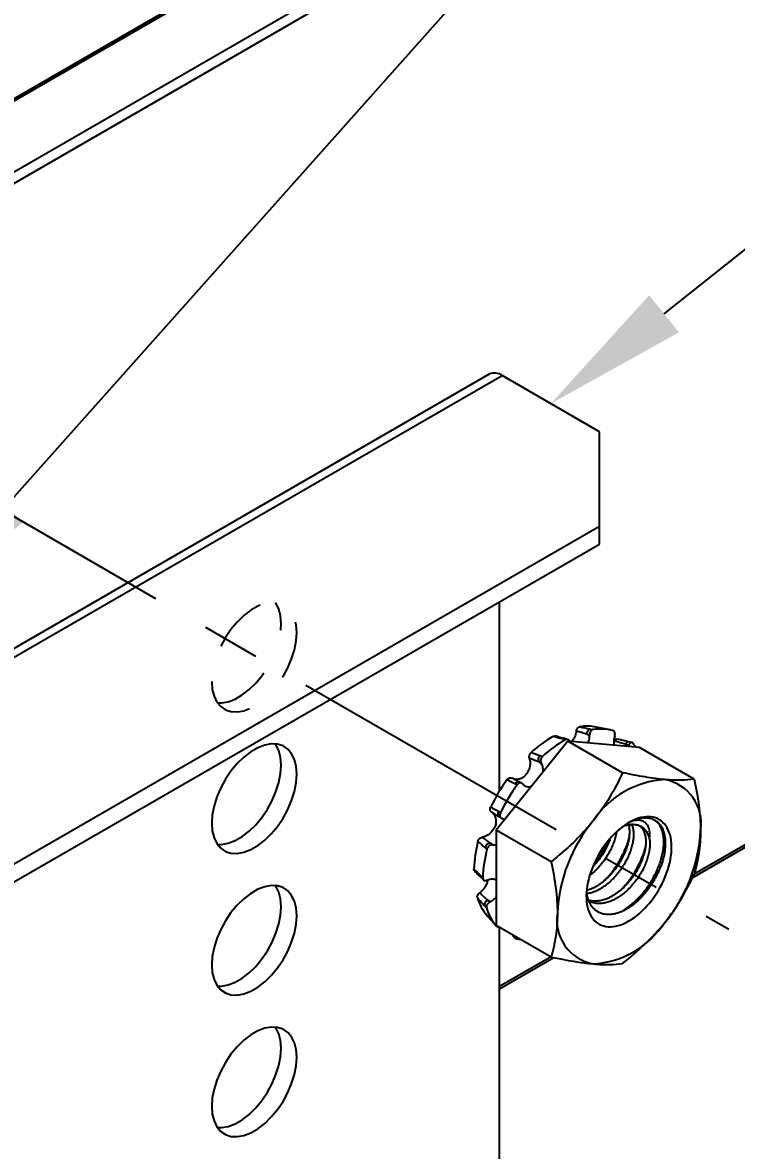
# Model space of a CAD drawing. Extents: x -3.1 to 19.9, y -9.6 to 0.
# Drawn here: x 5.307 to 6.851, y -4.122 to -1.682 of the extents above; entities that cross this region are included whole.
import ezdxf
from ezdxf import colors
from ezdxf.entities.mleader import LeaderData, LeaderLine
from ezdxf.math import Vec2, Vec3

# ---------------------------------------------------------------- set-up
doc = ezdxf.new("R2010")
doc.units = 0
doc.header["$LTSCALE"] = 0.5
doc.header["$MEASUREMENT"] = 0
doc.linetypes.add('CENTER', pattern=[2, 1.25, -0.25, 0.25, -0.25])
doc.linetypes.add('HIDDEN', pattern=[0.375, 0.25, -0.125])
for name, color, linetype in [('Centerline', 210, 'CENTER'), ('FAB DWG', 221, 'CONTINUOUS'), ('Hardware', 242, 'CONTINUOUS'), ('Housing', 150, 'CONTINUOUS'), ('WallMount Bracket', 190, 'CONTINUOUS')]:
    doc.layers.add(name, color=color, linetype=linetype)
doc.styles.get("Standard").update_dxf_attribs({"font": 'arial.ttf'})

msp = doc.modelspace()

# ---------------------------------------------------------------- linework, layer by layer
at = {"layer": 'Centerline', "transparency": 16777216}
msp.add_line((5.05345, -2.615436), (6.83398, -3.643425), dxfattribs=at)
at = {"layer": 'Hardware', "linetype": 'Continuous', "lineweight": 25, "transparency": 16777216}
for p, q in [((6.534415, -3.210514), (6.540529, -3.211841)), ((6.577992, -3.212474), (6.547775, -3.206318)), ((6.48618, -3.236659), (6.3315, -3.429079)), ((6.480852, -3.233519), (6.475123, -3.232052)), ((6.485123, -3.232826), (6.479365, -3.23135)), ((6.604594, -3.305018), (6.48618, -3.236659)), ((6.64086, -3.25049), (6.48618, -3.236659)), ((6.533232, -3.225213), (6.527139, -3.221696)), ((6.533295, -3.223031), (6.527139, -3.221696)), ((6.533232, -3.225213), (6.533295, -3.223031)), ((6.586681, -3.236246), (6.585519, -3.238121)), ((6.587685, -3.225735), (6.587134, -3.227892)), ((6.617374, -3.247233), (6.611281, -3.243716)), ((6.618199, -3.245251), (6.611281, -3.243716)), ((6.624503, -3.239691), (6.617604, -3.23816)), ((6.426192, -3.267738), (6.431369, -3.269608)), ((6.616874, -3.248345), (6.617374, -3.247233)), ((6.617374, -3.247233), (6.618199, -3.245251)), ((6.759273, -3.318849), (6.64086, -3.25049)), ((6.429226, -3.285255), (6.423133, -3.281737)), ((6.428347, -3.283617), (6.423133, -3.281737)), ((6.429226, -3.285255), (6.428347, -3.283617)), ((6.365844, -3.317032), (6.365059, -3.316597)), ((6.376589, -3.331404), (6.371764, -3.329138)), ((6.386664, -3.327575), (6.38181, -3.32529)), ((6.388336, -3.328752), (6.389575, -3.329985)), ((6.324279, -3.392063), (6.321249, -3.390241)), ((6.335965, -3.389034), (6.340386, -3.391977)), ((6.324514, -3.392204), (6.324279, -3.392063)), ((6.337611, -3.400228), (6.342063, -3.403187)), ((6.345084, -3.404423), (6.343442, -3.403865)), ((6.449914, -3.497438), (6.3315, -3.429079)), ((6.3315, -3.429079), (6.3315, -3.63533)), ((6.324122, -3.461107), (6.318029, -3.457589)), ((6.318029, -3.457589), (6.32229, -3.461062)), ((6.32229, -3.461062), (6.324122, -3.461107)), ((6.311426, -3.470288), (6.307191, -3.466841)), ((6.298197, -3.52807), (6.30233, -3.532207)), ((6.299779, -3.532588), (6.303935, -3.536745)), ((6.312944, -3.537201), (6.311011, -3.537845)), ((6.318679, -3.584187), (6.312586, -3.580669)), ((6.312586, -3.580669), (6.316798, -3.585256)), ((6.316798, -3.585256), (6.318679, -3.584187)), ((6.310252, -3.59712), (6.306068, -3.592565)), ((6.327315, -3.631739), (6.331739, -3.636736)), ((6.449914, -3.703689), (6.3315, -3.63533)), ((6.364641, -3.654462), (6.367309, -3.65738)), ((6.367323, -3.657383), (6.372034, -3.66257))]:
    msp.add_line(p, q, dxfattribs=at)
at = {"layer": 'Hardware', "linetype": 'Continuous', "lineweight": 25, "transparency": 16777216, "flags": 128}
msp.add_lwpolyline([(6.618409, -3.625732), (6.624258, -3.622141), (6.630083, -3.618136), (6.635861, -3.613732), (6.641569, -3.608949), (6.647183, -3.603804), (6.652682, -3.598318), (6.658043, -3.592514), (6.663244, -3.586415), (6.668265, -3.580046), (6.673084, -3.573432), (6.677684, -3.566599), (6.682045, -3.559576), (6.68615, -3.552391), (6.689982, -3.545072), (6.693526, -3.537649), (6.696767, -3.530152), (6.699693, -3.522611), (6.702291, -3.515056), (6.704552, -3.507519), (6.706466, -3.500028), (6.708025, -3.492615), (6.709224, -3.485309), (6.710057, -3.47814), (6.71052, -3.471136), (6.710613, -3.464326), (6.710335, -3.457738), (6.709686, -3.451396), (6.70867, -3.445328), (6.70729, -3.439558), (6.705553, -3.434109), (6.703465, -3.429002), (6.701034, -3.424259), (6.69827, -3.419898), (6.695185, -3.415937), (6.691791, -3.412392), (6.688101, -3.409278), (6.684131, -3.406606), (6.679896, -3.404388), (6.675413, -3.402632), (6.670701, -3.401346), (6.665778, -3.400534), (6.660665, -3.400201), (6.655381, -3.400347), (6.649949, -3.400972), (6.644389, -3.402072), (6.638725, -3.403645), (6.632979, -3.405683), (6.627175, -3.408179), (6.621335, -3.411122), (6.615483, -3.4145), (6.609643, -3.418299), (6.603839, -3.422506), (6.598093, -3.427102), (6.592429, -3.432068), (6.586869, -3.437386), (6.581437, -3.443034), (6.576153, -3.448988), (6.57104, -3.455226), (6.566117, -3.461721), (6.561405, -3.468447), (6.556923, -3.475379), (6.552687, -3.482486), (6.548717, -3.489742), (6.545027, -3.497117), (6.541633, -3.504581), (6.538548, -3.512103), (6.535784, -3.519655), (6.533354, -3.527205), (6.531265, -3.534723), (6.529528, -3.542178), (6.528148, -3.549541), (6.527132, -3.556783), (6.526483, -3.563873), (6.526205, -3.570783), (6.526298, -3.577486), (6.526762, -3.583954), (6.527594, -3.590162), (6.528793, -3.596084), (6.530352, -3.601697), (6.532266, -3.606977), (6.534527, -3.611905), (6.537125, -3.616459), (6.540051, -3.620622), (6.543292, -3.624377), (6.546836, -3.627708), (6.550668, -3.630603), (6.554773, -3.633049), (6.559134, -3.635037), (6.563734, -3.636559), (6.568554, -3.637608), (6.573574, -3.638181), (6.578775, -3.638275), (6.584136, -3.637889), (6.589635, -3.637026), (6.595249, -3.635688), (6.600957, -3.633882), (6.606735, -3.631614), (6.61256, -3.628893), (6.618409, -3.625732)], dxfattribs=at)
at = {"layer": 'Hardware', "linetype": 'Continuous', "lineweight": 25, "transparency": 16777216}
for centre, radius, start, end in [((6.528041, -3.30903), 0.104591, 79.124599, 99.05659), ((6.538229, -3.220953), 0.011115, 110.065676, 183.831231), ((6.557366, -3.315419), 0.104938, 75.076702, 99.233067), ((6.589316, -3.461301), 0.270727, 119.806436, 132.40124), ((6.621281, -3.478036), 0.281973, 119.869164, 132.338512), ((6.478099, -3.236861), 0.005655, 77.057799, 121.753569), ((6.618205, -3.245219), 0.007085, 94.885201, 167.753066), ((6.551796, -3.304705), 0.098095, 34.039391, 40.697123), ((6.434239, -3.27683), 0.012141, 131.509673, 203.839255), ((6.69102, -3.561179), 0.41381, 144.390888, 153.876701), ((6.727208, -3.58207), 0.431007, 144.43812, 153.829469), ((6.379012, -3.333023), 0.008223, 70.126172, 151.806606), ((6.708121, -3.51996), 0.200433, 93.539091, 146.455532), ((6.678278, -3.414387), 0.09608, 350.678185, 79.523158), ((6.343027, -3.393713), 0.008472, 146.472344, 230.266542), ((6.798424, -3.623725), 0.335039, 140.186593, 177.402047), ((6.653063, -3.472505), 0.069091, 75.870964, 121.989898), ((6.438394, -3.414763), 0.335039, 320.186593, 357.402047), ((6.571667, -3.525322), 0.288824, 165.612727, 177.674477), ((6.318802, -3.469469), 0.011905, 93.723918, 167.247503), ((6.602893, -3.544729), 0.300823, 165.672802, 177.614402), ((6.303985, -3.528579), 0.005811, 174.972557, 223.644537), ((6.394688, -3.54384), 0.108749, 196.882703, 220.066396), ((6.317456, -3.591071), 0.011485, 115.090294, 187.476139), ((6.418554, -3.564015), 0.113249, 196.997426, 219.951672), ((6.55854, -3.624102), 0.09608, 170.678185, 259.523158), ((6.528697, -3.518529), 0.200433, 273.539091, 326.455532), ((6.369802, -3.65522), 0.00329, 185.780093, 221.056334), ((6.398386, -3.574532), 0.092336, 254.375717, 261.191306)]:
    msp.add_arc(centre, radius, start, end, dxfattribs=at)
for points, knots in [([(6.50451, -3.215102), (6.504211, -3.21673), (6.503575, -3.220199), (6.501912, -3.225339), (6.499667, -3.230294), (6.497197, -3.234409), (6.495339, -3.236515), (6.494551, -3.237408)], [0, 0, 0, 0, 0.19265188, 0.41074705, 0.62880381, 0.8427183, 1, 1, 1, 1]), ([(6.50451, -3.215102), (6.504874, -3.21274), (6.505803, -3.21048), (6.508384, -3.20707), (6.509989, -3.205981), (6.511578, -3.205743)], [0, 0, 0, 0, 0.5, 0.5, 1, 1, 1, 1]), ([(6.540529, -3.211841), (6.538733, -3.212107), (6.536905, -3.213488), (6.534217, -3.217633), (6.533371, -3.220383), (6.533295, -3.223031)], [0, 0, 0, 0, 0.5, 0.5, 1, 1, 1, 1]), ([(6.587685, -3.225735), (6.588354, -3.223116), (6.58838, -3.220331), (6.587167, -3.21599), (6.585928, -3.214452), (6.584391, -3.21402)], [0, 0, 0, 0, 0.5, 0.5, 1, 1, 1, 1]), ([(6.454745, -3.226388), (6.455565, -3.226018), (6.457087, -3.225331), (6.45853, -3.225668), (6.459195, -3.225824)], [0, 0, 0, 0, 0.53927114, 1, 1, 1, 1]), ([(6.479368, -3.231348), (6.47919, -3.231303), (6.474999, -3.23025), (6.468196, -3.228418), (6.461812, -3.226516), (6.459212, -3.225742)], [0, 0, 0, 0, 0.02555232, 0.60316166, 1, 1, 1, 1]), ([(6.489097, -3.23692), (6.489013, -3.236621), (6.48866, -3.23536), (6.487293, -3.233816), (6.485194, -3.232646), (6.482914, -3.232574), (6.481479, -3.233232), (6.480852, -3.233519)], [0, 0, 0, 0, 0.07590892, 0.32059055, 0.56527087, 0.80994637, 1, 1, 1, 1]), ([(6.530286, -3.240603), (6.530765, -3.239195), (6.53184, -3.236038), (6.532874, -3.230815), (6.533111, -3.227099), (6.533232, -3.225213)], [0, 0, 0, 0, 0.28417827, 0.63691438, 1, 1, 1, 1]), ([(6.587134, -3.227892), (6.586725, -3.229693), (6.585896, -3.233347), (6.585381, -3.238859), (6.585261, -3.243001), (6.585512, -3.245109), (6.585564, -3.245546)], [0, 0, 0, 0, 0.30381417, 0.6163163, 0.92044127, 1, 1, 1, 1]), ([(6.586681, -3.236246), (6.587215, -3.235411), (6.588283, -3.233741), (6.590162, -3.232436), (6.591558, -3.23197), (6.592172, -3.232297), (6.592258, -3.232343)], [0, 0, 0, 0, 0.31594077, 0.63187167, 0.94805589, 1, 1, 1, 1]), ([(6.617602, -3.238158), (6.617388, -3.238111), (6.612426, -3.237023), (6.604025, -3.235103), (6.595721, -3.233091), (6.592284, -3.232258)], [0, 0, 0, 0, 0.02564571, 0.59666668, 1, 1, 1, 1]), ([(6.626169, -3.240741), (6.625108, -3.239511), (6.623619, -3.239301), (6.620659, -3.24097), (6.6192, -3.242844), (6.618199, -3.245251)], [0, 0, 0, 0, 0.5, 0.5, 1, 1, 1, 1]), ([(6.403123, -3.273923), (6.402494, -3.271912), (6.402522, -3.269519), (6.403852, -3.264951), (6.405128, -3.262856), (6.406759, -3.261385)], [0, 0, 0, 0, 0.5, 0.5, 1, 1, 1, 1]), ([(6.403123, -3.273923), (6.403507, -3.275353), (6.404323, -3.278395), (6.404741, -3.283474), (6.404474, -3.28888), (6.403422, -3.29429), (6.401681, -3.29946), (6.399278, -3.304259), (6.396368, -3.308517), (6.392997, -3.312163), (6.389314, -3.315137), (6.385376, -3.31738), (6.381277, -3.318893), (6.377114, -3.319611), (6.372958, -3.31952), (6.369035, -3.318674), (6.366697, -3.317463), (6.36558, -3.316885)], [0, 0, 0, 0, 0.06319125, 0.13447502, 0.20574622, 0.27566163, 0.34556158, 0.41264087, 0.47971226, 0.54441476, 0.60912055, 0.6733268, 0.73754327, 0.80329251, 0.86905307, 0.9374387, 1, 1, 1, 1]), ([(6.431369, -3.269608), (6.429524, -3.271268), (6.428132, -3.273757), (6.427005, -3.278946), (6.427279, -3.281628), (6.428347, -3.283617)], [0, 0, 0, 0, 0.5, 0.5, 1, 1, 1, 1]), ([(6.432616, -3.303293), (6.432701, -3.302079), (6.432908, -3.299116), (6.432416, -3.294536), (6.431286, -3.289615), (6.429919, -3.286722), (6.429226, -3.285255)], [0, 0, 0, 0, 0.18331016, 0.44729949, 0.71965421, 1, 1, 1, 1]), ([(6.354589, -3.320237), (6.355972, -3.318309), (6.357817, -3.31688), (6.361683, -3.315588), (6.363633, -3.315749), (6.365203, -3.316701)], [0, 0, 0, 0, 0.5, 0.5, 1, 1, 1, 1]), ([(6.381812, -3.325286), (6.381665, -3.325219), (6.378153, -3.323604), (6.37276, -3.320922), (6.367716, -3.318085), (6.365844, -3.317032)], [0, 0, 0, 0, 0.02668048, 0.63893979, 1, 1, 1, 1]), ([(6.695749, -3.319909), (6.689185, -3.319322), (6.682266, -3.318544), (6.66796, -3.316648), (6.660546, -3.315529), (6.637619, -3.311718), (6.621421, -3.308575), (6.604594, -3.305018)], [0, 0, 0, 0, 0.25, 0.25, 0.5, 0.5, 1, 1, 1, 1]), ([(6.388336, -3.328752), (6.386832, -3.327256), (6.384685, -3.326693), (6.380337, -3.327677), (6.378151, -3.329222), (6.376589, -3.331404)], [0, 0, 0, 0, 0.5, 0.5, 1, 1, 1, 1]), ([(6.389575, -3.329985), (6.390298, -3.330647), (6.392103, -3.332299), (6.395461, -3.334229), (6.399587, -3.335535), (6.403413, -3.335976), (6.405841, -3.335599), (6.406761, -3.335456)], [0, 0, 0, 0, 0.15660916, 0.39098343, 0.62533388, 0.85811875, 1, 1, 1, 1]), ([(6.759273, -3.318849), (6.763469, -3.338056), (6.766984, -3.357258), (6.77179, -3.394447), (6.773089, -3.412511), (6.773089, -3.42995)], [0, 0, 0, 0, 0.5, 0.5, 1, 1, 1, 1]), ([(6.321249, -3.390241), (6.325501, -3.392957), (6.328706, -3.397411), (6.331534, -3.408146), (6.331157, -3.414498), (6.32669, -3.426588), (6.322655, -3.432231), (6.312677, -3.440695), (6.306897, -3.443461), (6.301201, -3.44445)], [0, 0, 0, 0, 0.25, 0.25, 0.5, 0.5, 0.75, 0.75, 1, 1, 1, 1]), ([(6.321249, -3.390241), (6.319701, -3.389253), (6.318669, -3.387556), (6.318029, -3.383453), (6.318431, -3.381118), (6.319481, -3.378977)], [0, 0, 0, 0, 0.5, 0.5, 1, 1, 1, 1]), ([(6.324318, -3.392002), (6.326507, -3.393272), (6.330995, -3.395875), (6.33536, -3.398776), (6.337596, -3.400262)], [0, 0, 0, 0, 0.4876479, 1, 1, 1, 1]), ([(6.340386, -3.391977), (6.339196, -3.394398), (6.338848, -3.397087), (6.339974, -3.40149), (6.341449, -3.403187), (6.343442, -3.403865)], [0, 0, 0, 0, 0.5, 0.5, 1, 1, 1, 1]), ([(6.349536, -3.406644), (6.349388, -3.406526), (6.348089, -3.405495), (6.346496, -3.404927), (6.345084, -3.404423)], [0, 0, 0, 0, 0.11369547, 1, 1, 1, 1]), ([(6.541069, -3.409204), (6.534506, -3.417369), (6.527586, -3.425382), (6.51328, -3.440877), (6.505867, -3.448395), (6.482939, -3.470342), (6.466741, -3.484167), (6.449914, -3.497438)], [0, 0, 0, 0, 0.25, 0.25, 0.5, 0.5, 1, 1, 1, 1]), ([(6.669929, -3.405504), (6.672026, -3.406516), (6.67585, -3.408362), (6.680718, -3.412213), (6.684821, -3.416529), (6.688393, -3.421645), (6.691344, -3.427401), (6.693645, -3.433665), (6.695348, -3.440407), (6.696464, -3.447735), (6.696962, -3.455532), (6.696853, -3.46366), (6.696137, -3.472132), (6.69476, -3.480977), (6.692755, -3.489978), (6.69018, -3.498967), (6.687066, -3.507962), (6.683365, -3.517057), (6.679147, -3.526066), (6.674498, -3.534836), (6.669427, -3.5434), (6.663885, -3.551803), (6.657961, -3.559848), (6.651758, -3.567396), (6.645284, -3.574491), (6.638482, -3.581168), (6.631516, -3.58726), (6.624517, -3.592682), (6.617472, -3.597482), (6.610311, -3.601698), (6.603156, -3.60524), (6.596114, -3.608032), (6.589159, -3.610101), (6.582274, -3.61143), (6.575653, -3.611976), (6.569406, -3.61177), (6.563496, -3.610864), (6.557846, -3.609231), (6.552554, -3.606888), (6.547705, -3.603885), (6.543267, -3.600212), (6.539244, -3.595816), (6.535748, -3.590822), (6.532821, -3.585346), (6.53041, -3.579418), (6.528529, -3.572928), (6.5273, -3.567029), (6.526923, -3.56319), (6.526789, -3.561826)], [0, 0, 0, 0, 0.02831479, 0.0516097, 0.07490441, 0.09892242, 0.12294044, 0.14551421, 0.16808798, 0.19131841, 0.21454883, 0.23711066, 0.25967128, 0.28291819, 0.3061651, 0.32822892, 0.35029274, 0.373012, 0.39573126, 0.41756286, 0.43939446, 0.46187221, 0.48434891, 0.50590236, 0.52745581, 0.54966391, 0.57187201, 0.59297519, 0.61407836, 0.63579594, 0.65751266, 0.67855354, 0.69959442, 0.72128948, 0.74298454, 0.76335935, 0.78373416, 0.80470091, 0.82566765, 0.84604577, 0.8664226, 0.88742934, 0.90843608, 0.92822809, 0.94802011, 0.96839613, 0.98877216, 1, 1, 1, 1]), ([(6.601059, -3.605958), (6.604654, -3.603814), (6.612126, -3.59936), (6.622654, -3.591297), (6.632533, -3.582556), (6.641683, -3.573267), (6.650523, -3.563008), (6.658862, -3.551902), (6.66642, -3.54031), (6.673233, -3.528312), (6.679243, -3.515961), (6.684327, -3.503452), (6.688378, -3.491023), (6.691327, -3.478908), (6.693152, -3.467314), (6.693862, -3.456298), (6.693522, -3.445935), (6.692104, -3.436297), (6.689609, -3.42755), (6.686037, -3.419921), (6.681888, -3.413803), (6.678536, -3.410847), (6.677059, -3.409545)], [0, 0, 0, 0, 0.05205735, 0.10817956, 0.15527339, 0.20236368, 0.25316435, 0.30334438, 0.3527983, 0.40284721, 0.45356679, 0.50464479, 0.55575529, 0.60657115, 0.65677646, 0.7062365, 0.75625823, 0.80696058, 0.85803191, 0.90914659, 0.95997729, 1, 1, 1, 1]), ([(6.662679, -3.44801), (6.662911, -3.446037), (6.663374, -3.442092), (6.663428, -3.43656), (6.662992, -3.431362), (6.662021, -3.426621), (6.660554, -3.422405), (6.658605, -3.41869), (6.656153, -3.415488), (6.653276, -3.4128), (6.650061, -3.410665), (6.646469, -3.409096), (6.64253, -3.408132), (6.638162, -3.407782), (6.633396, -3.408121), (6.628202, -3.40918), (6.622694, -3.411074), (6.618722, -3.412723), (6.616582, -3.413936), (6.616414, -3.414031)], [0, 0, 0, 0, 0.05858799, 0.11717599, 0.17746584, 0.23775572, 0.29634919, 0.35494267, 0.41514988, 0.47536833, 0.53644362, 0.59751891, 0.66005989, 0.72260088, 0.78951079, 0.85642072, 0.92527381, 0.99412691, 1, 1, 1, 1]), ([(6.617374, -3.417545), (6.617421, -3.417672), (6.618426, -3.420399), (6.619191, -3.426868), (6.619548, -3.436783), (6.618468, -3.447657), (6.616042, -3.459143), (6.612238, -3.471138), (6.607154, -3.483283), (6.600947, -3.495223), (6.593781, -3.506759), (6.585674, -3.517732), (6.576658, -3.527992), (6.56692, -3.53729), (6.556742, -3.545356), (6.546413, -3.551947), (6.536319, -3.557073), (6.529771, -3.559121), (6.526599, -3.560113)], [0, 0, 0, 0, 0.00328553, 0.07063883, 0.13696034, 0.20261546, 0.26950353, 0.33711775, 0.40478445, 0.4718268, 0.53762658, 0.60373432, 0.67097062, 0.73868435, 0.80619583, 0.87283755, 0.93840923, 1, 1, 1, 1]), ([(6.624007, -3.416684), (6.624515, -3.417767), (6.626026, -3.420988), (6.627479, -3.427549), (6.628354, -3.436124), (6.628116, -3.445594), (6.62678, -3.455673), (6.624284, -3.466296), (6.620652, -3.477291), (6.615812, -3.488733), (6.609786, -3.500326), (6.60262, -3.511861), (6.594512, -3.522835), (6.585497, -3.533094), (6.575759, -3.542395), (6.565582, -3.550449), (6.555246, -3.557084), (6.544917, -3.562182), (6.535556, -3.565558), (6.529822, -3.56645), (6.527421, -3.566823)], [0, 0, 0, 0, 0.02736546, 0.08136904, 0.13674683, 0.19115237, 0.24575337, 0.30126191, 0.35723332, 0.41319986, 0.47389126, 0.53345783, 0.59330317, 0.65417016, 0.71546936, 0.77658546, 0.8369142, 0.89627426, 0.9565672, 1, 1, 1, 1]), ([(6.641229, -3.419645), (6.642858, -3.421018), (6.646309, -3.423925), (6.650201, -3.430267), (6.653086, -3.438106), (6.654635, -3.447188), (6.65488, -3.457217), (6.653829, -3.468061), (6.651395, -3.479555), (6.647594, -3.491548), (6.64251, -3.503693), (6.636303, -3.515633), (6.629137, -3.527169), (6.621029, -3.538143), (6.612013, -3.548402), (6.602275, -3.557702), (6.592098, -3.565759), (6.581765, -3.57238), (6.571425, -3.57753), (6.561094, -3.58108), (6.55089, -3.583), (6.5412, -3.582991), (6.534533, -3.582157), (6.531428, -3.580851), (6.531049, -3.580692)], [0, 0, 0, 0, 0.04278683, 0.09063693, 0.13870475, 0.18650733, 0.23357762, 0.28017495, 0.32764734, 0.3756351, 0.42366011, 0.47124199, 0.51794199, 0.56486056, 0.6125801, 0.66063848, 0.70855332, 0.75585087, 0.80238898, 0.84965846, 0.89756038, 0.94562175, 0.99336001, 1, 1, 1, 1]), ([(6.591538, -3.433081), (6.591447, -3.433811), (6.590933, -3.43792), (6.588868, -3.445913), (6.585313, -3.456874), (6.580452, -3.468325), (6.574432, -3.479916), (6.567264, -3.491449), (6.559159, -3.502433), (6.550133, -3.512653), (6.541501, -3.521064), (6.535783, -3.525438), (6.533493, -3.52719)], [0, 0, 0, 0, 0.022957651, 0.129156676, 0.23624126, 0.343316514, 0.459431407, 0.573394243, 0.687890437, 0.804341261, 0.921618974, 1, 1, 1, 1]), ([(6.605985, -3.420929), (6.606659, -3.420643), (6.609292, -3.419524), (6.613798, -3.418207), (6.619395, -3.417018), (6.624764, -3.416514), (6.62993, -3.41662), (6.634898, -3.417372), (6.639582, -3.418761), (6.643907, -3.420758), (6.647896, -3.423346), (6.651547, -3.426552), (6.65468, -3.4302), (6.657299, -3.434152), (6.659462, -3.438347), (6.661305, -3.442935), (6.662221, -3.446318), (6.662679, -3.44801)], [0, 0, 0, 0, 0.02507858, 0.0978305, 0.17058243, 0.24128042, 0.31197842, 0.38473034, 0.45748226, 0.52818026, 0.59887825, 0.67163018, 0.7443821, 0.80756127, 0.87074043, 0.93537021, 1, 1, 1, 1]), ([(6.773089, -3.42995), (6.773089, -3.447401), (6.771753, -3.46431), (6.766913, -3.495941), (6.763442, -3.510829), (6.759273, -3.525099)], [0, 0, 0, 0, 0.5, 0.5, 1, 1, 1, 1]), ([(6.291901, -3.453556), (6.292444, -3.45139), (6.293692, -3.44926), (6.297079, -3.445937), (6.299157, -3.444806), (6.301201, -3.44445)], [0, 0, 0, 0, 0.5, 0.5, 1, 1, 1, 1]), ([(6.32229, -3.461062), (6.320067, -3.461007), (6.317604, -3.461993), (6.313582, -3.465414), (6.312037, -3.467838), (6.311426, -3.470288)], [0, 0, 0, 0, 0.5, 0.5, 1, 1, 1, 1]), ([(6.324122, -3.461107), (6.325655, -3.461094), (6.328077, -3.461074), (6.330582, -3.460396), (6.3315, -3.460147)], [0, 0, 0, 0, 0.6332516, 1, 1, 1, 1]), ([(6.662679, -3.44801), (6.663037, -3.450857), (6.663748, -3.456502), (6.663461, -3.466013), (6.662138, -3.476081), (6.659638, -3.486707), (6.656007, -3.497701), (6.651168, -3.509143), (6.645142, -3.520736), (6.637976, -3.532272), (6.629868, -3.543245), (6.620852, -3.553505), (6.611114, -3.562804), (6.600937, -3.570862), (6.590604, -3.577484), (6.580265, -3.58263), (6.569928, -3.586192), (6.559747, -3.588068), (6.54997, -3.588222), (6.541001, -3.586459), (6.534973, -3.584412), (6.532267, -3.582512), (6.531933, -3.582277)], [0, 0, 0, 0, 0.04914534, 0.09742785, 0.14588383, 0.1951452, 0.24481736, 0.29448518, 0.34834612, 0.40120881, 0.45431891, 0.50833567, 0.562736, 0.61697384, 0.67051293, 0.72319236, 0.77669968, 0.83092289, 0.8853266, 0.93936456, 0.9925124, 1, 1, 1, 1]), ([(6.57774, -3.447376), (6.577395, -3.448499), (6.575824, -3.453615), (6.571738, -3.462886), (6.565606, -3.474805), (6.558431, -3.486367), (6.550284, -3.497255), (6.544042, -3.504721), (6.540398, -3.50817), (6.539988, -3.508558)], [0, 0, 0, 0, 0.05260203, 0.23984121, 0.42535274, 0.60742603, 0.79035144, 0.97639967, 1, 1, 1, 1]), ([(6.541651, -3.504791), (6.542569, -3.503741), (6.546498, -3.499246), (6.552766, -3.490638), (6.560373, -3.479088), (6.56712, -3.467079), (6.57188, -3.457643), (6.574027, -3.452253), (6.574524, -3.451006)], [0, 0, 0, 0, 0.06622398, 0.28347176, 0.49757593, 0.71425602, 0.93383972, 1, 1, 1, 1]), ([(6.563936, -3.53939), (6.566198, -3.537149), (6.571689, -3.531708), (6.579803, -3.52217), (6.588154, -3.511086), (6.59571, -3.499488), (6.602519, -3.487493), (6.608546, -3.475137), (6.613565, -3.462646), (6.616849, -3.453089), (6.618078, -3.44786), (6.618354, -3.446684)], [0, 0, 0, 0, 0.08812134, 0.21392636, 0.33819441, 0.46066428, 0.5846076, 0.71021183, 0.83670363, 0.96327593, 1, 1, 1, 1]), ([(6.599291, -3.5598), (6.601553, -3.557559), (6.607045, -3.552118), (6.615159, -3.54258), (6.623509, -3.531497), (6.631065, -3.519898), (6.637874, -3.507904), (6.643901, -3.495547), (6.648921, -3.483057), (6.652204, -3.473499), (6.653433, -3.46827), (6.65371, -3.467095)], [0, 0, 0, 0, 0.08812134, 0.21392636, 0.33819441, 0.46066428, 0.5846076, 0.71021183, 0.83670363, 0.96327593, 1, 1, 1, 1]), ([(6.449914, -3.497438), (6.45411, -3.516645), (6.457625, -3.535848), (6.462431, -3.573036), (6.463729, -3.5911), (6.463729, -3.608539)], [0, 0, 0, 0, 0.5, 0.5, 1, 1, 1, 1]), ([(6.284899, -3.518214), (6.284451, -3.517752), (6.283445, -3.516717), (6.28307, -3.514937), (6.283079, -3.513808), (6.283081, -3.513602)], [0, 0, 0, 0, 0.39649533, 0.89011022, 1, 1, 1, 1]), ([(6.284843, -3.518265), (6.287305, -3.520546), (6.292281, -3.525155), (6.297262, -3.530099), (6.299779, -3.532597)], [0, 0, 0, 0, 0.49463929, 1, 1, 1, 1]), ([(6.312327, -3.537406), (6.312266, -3.538383), (6.312121, -3.54072), (6.311015, -3.544596), (6.309204, -3.548894), (6.306694, -3.553132), (6.30357, -3.557253), (6.299892, -3.561105), (6.297116, -3.563451), (6.295667, -3.564543), (6.295643, -3.564561)], [0, 0, 0, 0, 0.10377281, 0.24840584, 0.39306188, 0.54117083, 0.68930527, 0.84335307, 0.99741783, 1, 1, 1, 1]), ([(6.30233, -3.532207), (6.30225, -3.534464), (6.303155, -3.536371), (6.306367, -3.538457), (6.308665, -3.538627), (6.311011, -3.537845)], [0, 0, 0, 0, 0.5, 0.5, 1, 1, 1, 1]), ([(6.3315, -3.537482), (6.331217, -3.53732), (6.329844, -3.536535), (6.326844, -3.53582), (6.32258, -3.535408), (6.317875, -3.535789), (6.314604, -3.536726), (6.312944, -3.537201)], [0, 0, 0, 0, 0.05867873, 0.28395831, 0.51541382, 0.75420378, 1, 1, 1, 1]), ([(6.695749, -3.629285), (6.702312, -3.62112), (6.708579, -3.61273), (6.720358, -3.595776), (6.725899, -3.587177), (6.741607, -3.561062), (6.75086, -3.543227), (6.759273, -3.525099)], [0, 0, 0, 0, 0.25, 0.25, 0.5, 0.5, 1, 1, 1, 1]), ([(6.290626, -3.575422), (6.290122, -3.573845), (6.290353, -3.571861), (6.292178, -3.567899), (6.29374, -3.565992), (6.295643, -3.564561)], [0, 0, 0, 0, 0.5, 0.5, 1, 1, 1, 1]), ([(6.316798, -3.585256), (6.314514, -3.586555), (6.312492, -3.588606), (6.31007, -3.593007), (6.30968, -3.59534), (6.310252, -3.59712)], [0, 0, 0, 0, 0.5, 0.5, 1, 1, 1, 1]), ([(6.318679, -3.584187), (6.320217, -3.583247), (6.323338, -3.58134), (6.327591, -3.577727), (6.330366, -3.575104), (6.331482, -3.573639), (6.3315, -3.573614)], [0, 0, 0, 0, 0.328032559, 0.665410237, 0.994376731, 1, 1, 1, 1]), ([(6.463729, -3.608539), (6.463729, -3.62599), (6.462394, -3.642899), (6.457554, -3.67453), (6.454083, -3.689418), (6.449914, -3.703689)], [0, 0, 0, 0, 0.5, 0.5, 1, 1, 1, 1]), ([(6.331739, -3.636736), (6.332266, -3.637157), (6.333321, -3.637998), (6.335017, -3.638322), (6.336059, -3.638061), (6.336179, -3.638031)], [0, 0, 0, 0, 0.46947881, 0.93895845, 1, 1, 1, 1]), ([(6.371545, -3.658447), (6.371467, -3.658649), (6.371062, -3.659706), (6.371234, -3.661302), (6.372011, -3.662833), (6.373059, -3.663267), (6.373517, -3.663456)], [0, 0, 0, 0, 0.07838373, 0.41029163, 0.74219299, 1, 1, 1, 1]), ([(6.541069, -3.71858), (6.547633, -3.719166), (6.553899, -3.719567), (6.565678, -3.720004), (6.57122, -3.720043), (6.586927, -3.719686), (6.59618, -3.718819), (6.604594, -3.717519)], [0, 0, 0, 0, 0.25, 0.25, 0.5, 0.5, 1, 1, 1, 1])]:
    msp.add_open_spline(points, degree=3, knots=knots, dxfattribs=at)
for points in [[(6.527139, -3.221696), (6.519722, -3.219479), (6.51218, -3.21728), (6.50451, -3.215102)], [(6.511578, -3.205743), (6.51936, -3.207307), (6.526971, -3.208897), (6.534415, -3.210514)], [(6.475123, -3.232052), (6.468146, -3.230267), (6.461351, -3.228379), (6.454745, -3.226388)], [(6.611281, -3.243716), (6.603155, -3.241313), (6.594956, -3.238823), (6.586681, -3.236246)], [(6.406759, -3.261385), (6.413412, -3.263342), (6.419888, -3.265462), (6.426192, -3.267738)], [(6.423133, -3.281737), (6.416593, -3.279014), (6.409925, -3.276408), (6.403123, -3.273923)], [(6.604594, -3.305018), (6.587725, -3.341365), (6.567422, -3.376421), (6.541069, -3.409204)], [(6.371764, -3.329138), (6.365889, -3.326377), (6.360162, -3.323412), (6.354589, -3.320237)], [(6.759273, -3.318849), (6.742404, -3.321455), (6.722102, -3.322265), (6.695749, -3.319909)], [(6.319481, -3.378977), (6.325088, -3.382095), (6.330581, -3.38545), (6.335965, -3.389034)], [(6.307191, -3.466841), (6.302034, -3.462644), (6.296937, -3.458218), (6.291901, -3.453556)], [(6.301201, -3.44445), (6.306765, -3.449006), (6.312375, -3.453383), (6.318029, -3.457589)], [(6.283081, -3.513602), (6.288125, -3.518206), (6.293164, -3.523031), (6.298197, -3.52807)], [(6.306068, -3.592565), (6.300973, -3.587018), (6.295826, -3.581306), (6.290626, -3.575422)], [(6.295643, -3.564561), (6.30133, -3.570058), (6.306978, -3.575425), (6.312586, -3.580669)], [(6.311462, -3.613839), (6.316642, -3.619685), (6.321928, -3.625653), (6.327315, -3.631739)], [(6.604594, -3.717519), (6.638332, -3.690911), (6.669396, -3.662068), (6.695749, -3.629285)], [(6.449914, -3.703689), (6.483652, -3.71082), (6.514716, -3.716223), (6.541069, -3.71858)]]:
    msp.add_open_spline(points, degree=3, dxfattribs=at)
at = {"layer": 'Housing', "linetype": 'Continuous', "lineweight": 25, "transparency": 16777216}
for p, q in [((6.832166, -0.956211), (1.701092, -3.917952)), ((6.839666, -0.956954), (1.708591, -3.918695)), ((6.972602, -1.033696), (1.841527, -3.995437)), ((6.983208, -1.052067), (1.852134, -4.013808)), ((6.756192, -3.531644), (6.980101, -3.402401)), ((6.983208, -3.395533), (6.759381, -3.52473)), ((6.45003, -3.703292), (6.338502, -3.767668)), ((6.338502, -3.772742), (6.455947, -3.704951))]:
    msp.add_line(p, q, dxfattribs=at)
at = {"layer": 'WallMount Bracket', "linetype": 'Continuous', "lineweight": 25, "transparency": 16777216}
for p, q in [((6.316267, -2.443161), (5.014964, -3.194202)), ((5.015376, -3.212822), (6.344159, -2.445921)), ((6.554736, -2.567454), (6.344159, -2.445921)), ((6.554736, -2.771506), (6.554736, -2.567454)), ((3.726309, -4.403919), (6.554736, -2.771506)), ((6.554736, -2.810542), (6.554736, -2.771506)), ((3.726309, -4.442955), (6.554736, -2.810542)), ((6.338502, -3.344453), (6.338502, -2.93534)), ((6.338502, -4.234531), (6.338502, -3.639372))]:
    msp.add_line(p, q, dxfattribs=at)
at = {"layer": 'WallMount Bracket', "linetype": 'HIDDEN', "lineweight": 25, "transparency": 16777216, "flags": 128}
for points in [[(5.716248, -3.108028), (5.717502, -3.124778), (5.721229, -3.139625), (5.727328, -3.152162), (5.735632, -3.162048), (5.745914, -3.169014), (5.757895, -3.172868), (5.771247, -3.173507), (5.785606, -3.170913), (5.800581, -3.165156), (5.815763, -3.156394), (5.830738, -3.144866), (5.845098, -3.130885), (5.85845, -3.114833), (5.870431, -3.097149), (5.880713, -3.078315), (5.889017, -3.058844), (5.895116, -3.039267), (5.898843, -3.020119), (5.900096, -3.001921), (5.898843, -2.985171), (5.895116, -2.970324), (5.889017, -2.957787), (5.880713, -2.947901), (5.870431, -2.940935), (5.85845, -2.937081), (5.845098, -2.936442), (5.830738, -2.939036), (5.815763, -2.944793), (5.800581, -2.953555), (5.785606, -2.965084), (5.771247, -2.979064), (5.757895, -2.995116), (5.745914, -3.0128), (5.735632, -3.031634), (5.727328, -3.051105), (5.721229, -3.070682), (5.717502, -3.08983), (5.716248, -3.108028)], [(5.728523, -3.153944), (5.737447, -3.154), (5.751807, -3.151406), (5.766782, -3.145649), (5.781964, -3.136887), (5.796939, -3.125358), (5.811298, -3.111377), (5.82465, -3.095326), (5.836631, -3.077642), (5.846914, -3.058807), (5.855217, -3.039336), (5.861316, -3.01976), (5.865043, -3.000611), (5.866297, -2.982414), (5.865043, -2.965663), (5.861316, -2.950817), (5.855217, -2.93828), (5.854022, -2.936498)]]:
    msp.add_lwpolyline(points, dxfattribs=at)
at = {"layer": 'WallMount Bracket', "linetype": 'Continuous', "lineweight": 25, "transparency": 16777216, "flags": 128}
for points in [[(5.716248, -3.414269), (5.717502, -3.431019), (5.721229, -3.445865), (5.727328, -3.458402), (5.735632, -3.468289), (5.745914, -3.475254), (5.757895, -3.479109), (5.771247, -3.479748), (5.785606, -3.477154), (5.800581, -3.471397), (5.815763, -3.462635), (5.830738, -3.451106), (5.845098, -3.437125), (5.85845, -3.421074), (5.870431, -3.40339), (5.880713, -3.384555), (5.889017, -3.365084), (5.895116, -3.345507), (5.898843, -3.326359), (5.900096, -3.308162), (5.898843, -3.291411), (5.895116, -3.276565), (5.889017, -3.264028), (5.880713, -3.254142), (5.870431, -3.247176), (5.85845, -3.243321), (5.845098, -3.242682), (5.830738, -3.245276), (5.815763, -3.251033), (5.800581, -3.259795), (5.785606, -3.271324), (5.771247, -3.285305), (5.757895, -3.301356), (5.745914, -3.31904), (5.735632, -3.337875), (5.727328, -3.357346), (5.721229, -3.376923), (5.717502, -3.396071), (5.716248, -3.414269)], [(5.728523, -3.460185), (5.737447, -3.460241), (5.751807, -3.457646), (5.766782, -3.45189), (5.781964, -3.443127), (5.796939, -3.431599), (5.811298, -3.417618), (5.82465, -3.401567), (5.836631, -3.383883), (5.846914, -3.365048), (5.855217, -3.345577), (5.861316, -3.326), (5.865043, -3.306852), (5.866297, -3.288654), (5.865043, -3.271904), (5.861316, -3.257058), (5.855217, -3.24452), (5.854022, -3.242738)], [(5.716248, -3.720509), (5.717502, -3.737259), (5.721229, -3.752106), (5.727328, -3.764643), (5.735632, -3.774529), (5.745914, -3.781495), (5.757895, -3.78535), (5.771247, -3.785989), (5.785606, -3.783394), (5.800581, -3.777638), (5.815763, -3.768875), (5.830738, -3.757347), (5.845098, -3.743366), (5.85845, -3.727315), (5.870431, -3.709631), (5.880713, -3.690796), (5.889017, -3.671325), (5.895116, -3.651748), (5.898843, -3.6326), (5.900096, -3.614402), (5.898843, -3.597652), (5.895116, -3.582806), (5.889017, -3.570268), (5.880713, -3.560382), (5.870431, -3.553417), (5.85845, -3.549562), (5.845098, -3.548923), (5.830738, -3.551517), (5.815763, -3.557274), (5.800581, -3.566036), (5.785606, -3.577565), (5.771247, -3.591545), (5.757895, -3.607597), (5.745914, -3.625281), (5.735632, -3.644115), (5.727328, -3.663587), (5.721229, -3.683163), (5.717502, -3.702312), (5.716248, -3.720509)], [(5.728523, -3.766425), (5.737447, -3.766481), (5.751807, -3.763887), (5.766782, -3.75813), (5.781964, -3.749368), (5.796939, -3.737839), (5.811298, -3.723859), (5.82465, -3.707807), (5.836631, -3.690123), (5.846914, -3.671289), (5.855217, -3.651817), (5.861316, -3.632241), (5.865043, -3.613092), (5.866297, -3.594895), (5.865043, -3.578145), (5.861316, -3.563298), (5.855217, -3.550761), (5.854022, -3.548979)], [(5.716248, -4.02675), (5.717502, -4.0435), (5.721229, -4.058346), (5.727328, -4.070884), (5.735632, -4.08077), (5.745914, -4.087735), (5.757895, -4.09159), (5.771247, -4.092229), (5.785606, -4.089635), (5.800581, -4.083878), (5.815763, -4.075116), (5.830738, -4.063587), (5.845098, -4.049607), (5.85845, -4.033555), (5.870431, -4.015871), (5.880713, -3.997037), (5.889017, -3.977565), (5.895116, -3.957989), (5.898843, -3.93884), (5.900096, -3.920643), (5.898843, -3.903893), (5.895116, -3.889046), (5.889017, -3.876509), (5.880713, -3.866623), (5.870431, -3.859657), (5.85845, -3.855802), (5.845098, -3.855163), (5.830738, -3.857758), (5.815763, -3.863514), (5.800581, -3.872277), (5.785606, -3.883805), (5.771247, -3.897786), (5.757895, -3.913837), (5.745914, -3.931521), (5.735632, -3.950356), (5.727328, -3.969827), (5.721229, -3.989404), (5.717502, -4.008552), (5.716248, -4.02675)], [(5.728523, -4.072666), (5.737447, -4.072722), (5.751807, -4.070128), (5.766782, -4.064371), (5.781964, -4.055609), (5.796939, -4.04408), (5.811298, -4.030099), (5.82465, -4.014048), (5.836631, -3.996364), (5.846914, -3.977529), (5.855217, -3.958058), (5.861316, -3.938481), (5.865043, -3.919333), (5.866297, -3.901136), (5.865043, -3.884385), (5.861316, -3.869539), (5.855217, -3.857002), (5.854022, -3.855219)]]:
    msp.add_lwpolyline(points, dxfattribs=at)
at = {"layer": 'WallMount Bracket', "linetype": 'Continuous', "lineweight": 25, "transparency": 16777216}
msp.add_arc((6.327819, -2.468738), 0.028064, 54.390899, 114.307299, dxfattribs=at)

# ---------------------------------------------------------------- leaders
at = {"layer": 'FAB DWG', "transparency": 16777216}
ml = msp.add_multileader_mtext('Standard', dxfattribs=at)
ml.set_content('#8-32 x 3/8" TYPE F SCREW\\P(HW83238)', color=256)
ml.set_leader_properties()
ml.build(insert=Vec2(0, 0))
ml.multileader.update_dxf_attribs({"dogleg_length": 0.36, "arrow_head_size": 0.3125})
ctx = ml.context
ctx.base_point, ctx.char_height, ctx.arrow_head_size, ctx.landing_gap_size, ctx.plane_origin = Vec3(7.602906, -0.312504), 0.188, 0.3125, 0.1125, Vec3(12.560881, -0.882964)
notes = []
notes.append((ctx, [(0, (1, 1, 0), (7.422151, -0.312504), (1, 0), 0.180755, [(0, [(5.062974, -2.961918)], 0, [])])]))
ctx.mtext.insert, ctx.mtext.width, ctx.mtext.defined_height, ctx.mtext.flow_direction = Vec3(7.715406, -0.190869), 12.14896991, 0.938401, 5
ml = msp.add_multileader_mtext('Standard', dxfattribs=at)
ml.set_content('BK01564', color=256)
ml.set_leader_properties()
ml.build(insert=Vec2(0, 0))
ml.multileader.update_dxf_attribs({"dogleg_length": 0.180755, "arrow_head_size": 0.3125})
ctx = ml.context
ctx.base_point, ctx.char_height, ctx.arrow_head_size, ctx.landing_gap_size, ctx.plane_origin = Vec3(7.492384, -1.82203), 0.188, 0.3125, 0.1125, Vec3(-1.513706, -7.845893)
notes.append((ctx, [(0, (1, 1, 0), (7.311628, -1.82203), (1, 0), 0.180755, [(0, [(6.449448, -2.506688)], 0, [])])]))
ctx.mtext.insert, ctx.mtext.width, ctx.mtext.flow_direction = Vec3(7.604884, -1.726427), 7.62218322, 5
for ctx, leaders in notes:
    for number, flags, end, landing, length, lines in leaders:
        leader = LeaderData()
        leader.index, (leader.has_last_leader_line, leader.has_dogleg_vector, leader.attachment_direction) = number, flags
        leader.last_leader_point, leader.dogleg_vector, leader.dogleg_length = Vec3(end), Vec3(landing), length
        for number, points, colour, breaks in lines:
            line = LeaderLine()
            line.index, line.vertices, line.color, line.breaks = number, Vec3.list(points), colors.encode_raw_color(colour), breaks
            leader.lines.append(line)
        ctx.leaders.append(leader)

doc.saveas('drawing.dxf')
